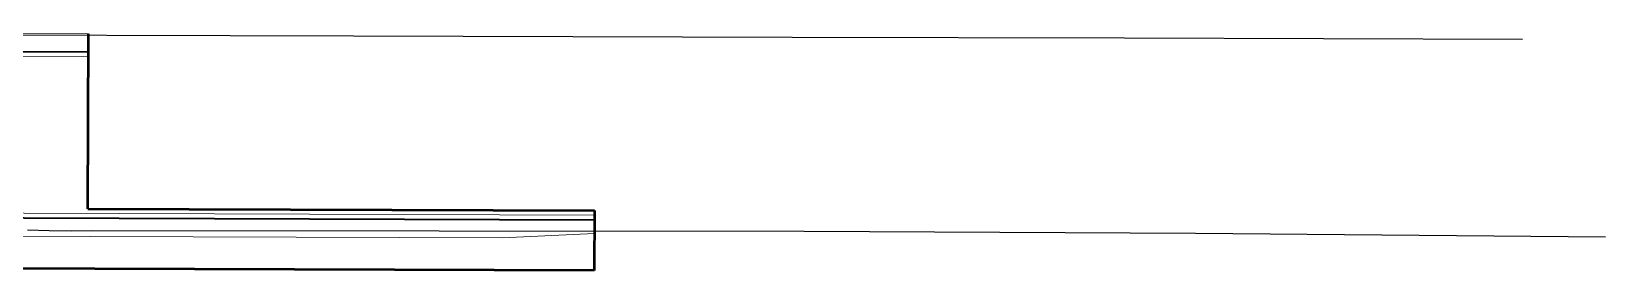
# Model space of a CAD drawing. Extents: x 6427214 to 6444634, y 1882940 to 1890436.
# Drawn here: x 6444463 to 6444633.9, y 1883901.5 to 1883927.4 of the extents above; entities that cross this region are included whole.
import ezdxf

# ---------------------------------------------------------------- set-up
doc = ezdxf.new("R2010")
doc.units = 0
doc.header["$LTSCALE"] = 20
doc.header["$MEASUREMENT"] = 0
for name, color, linetype, lineweight in [('C-ROAD-Back of Curb', 102, 'Continuous', 13), ('C-ROAD-CURB', 3, 'Continuous', 35), ('C-ROAD-EG', 3, 'Continuous', 20), ('C-SAWCUT & JOIN', 50, 'Continuous', 50), ('VF-TOPO-CONC-LIPG-LINE-', 253, 'Continuous', 25)]:
    doc.layers.add(name, color=color, linetype=linetype, lineweight=lineweight)

msp = doc.modelspace()

# ---------------------------------------------------------------- linework, layer by layer
at = {"layer": 'C-ROAD-Back of Curb', "lineweight": 0, "flags": 128}
msp.add_lwpolyline([(6444469.201, 1883924.691), (6444431.311, 1883924.822, 0.4145207), (6444430.809, 1883924.323), (6444430.77, 1883908.323, 0.4139065), (6444431.269, 1883907.822), (6444524.144, 1883907.5)], format="xyb", dxfattribs=at)
at = {"layer": 'C-ROAD-CURB'}
msp.add_lwpolyline([(6444469.203, 1883925.191), (6444431.313, 1883925.322, 0.4145207), (6444430.309, 1883924.324), (6444430.27, 1883908.324, 0.4139065), (6444431.267, 1883907.322), (6444524.143, 1883907)], format="xyb", dxfattribs=at)
at = {"layer": 'C-ROAD-EG'}
msp.add_lwpolyline([(6444401.323, 1883927.426, 0.4145207), (6444395.302, 1883921.441), (6444395.28, 1883912.439, 0.4139065), (6444402.256, 1883905.423), (6444514.136, 1883905.035)], format="xyb", dxfattribs=at)
at = {"layer": 'C-ROAD-EG', "flags": 128}
for points in [[(6444469.21, 1883927.191), (6444431.319, 1883927.322)], [(6444514.136, 1883905.035), (6444524.137, 1883905.5)]]:
    msp.add_lwpolyline(points, dxfattribs=at)
at = {"layer": 'C-SAWCUT & JOIN'}
for p, q in [((6444524.146, 1883908), (6444524.123, 1883901.5)), ((6444524.123, 1883901.5), (6444433.248, 1883901.815))]:
    msp.add_line(p, q, dxfattribs=at)
for points in [[(6444469.16, 1883908.191), (6444469.208, 1883927.191)], [(6444469.16, 1883908.191), (6444524.146, 1883908)]]:
    msp.add_lwpolyline(points, dxfattribs=at)
at = {"layer": 'VF-TOPO-CONC-LIPG-LINE-'}
for points in [[(6444624.881, 1883926.548), (6444581.677, 1883926.713), (6444545.596, 1883926.758), (6444497.991, 1883926.921), (6444444.368, 1883927.048)], [(6444462.587, 1883905.907), (6444464.955, 1883905.839), (6444467.323, 1883905.815), (6444469.69, 1883905.834), (6444507.298, 1883905.797), (6444546.905, 1883905.752), (6444589.373, 1883905.532), (6444633.893, 1883905.138)]]:
    msp.add_lwpolyline(points, dxfattribs=at)

doc.saveas('drawing.dxf')
